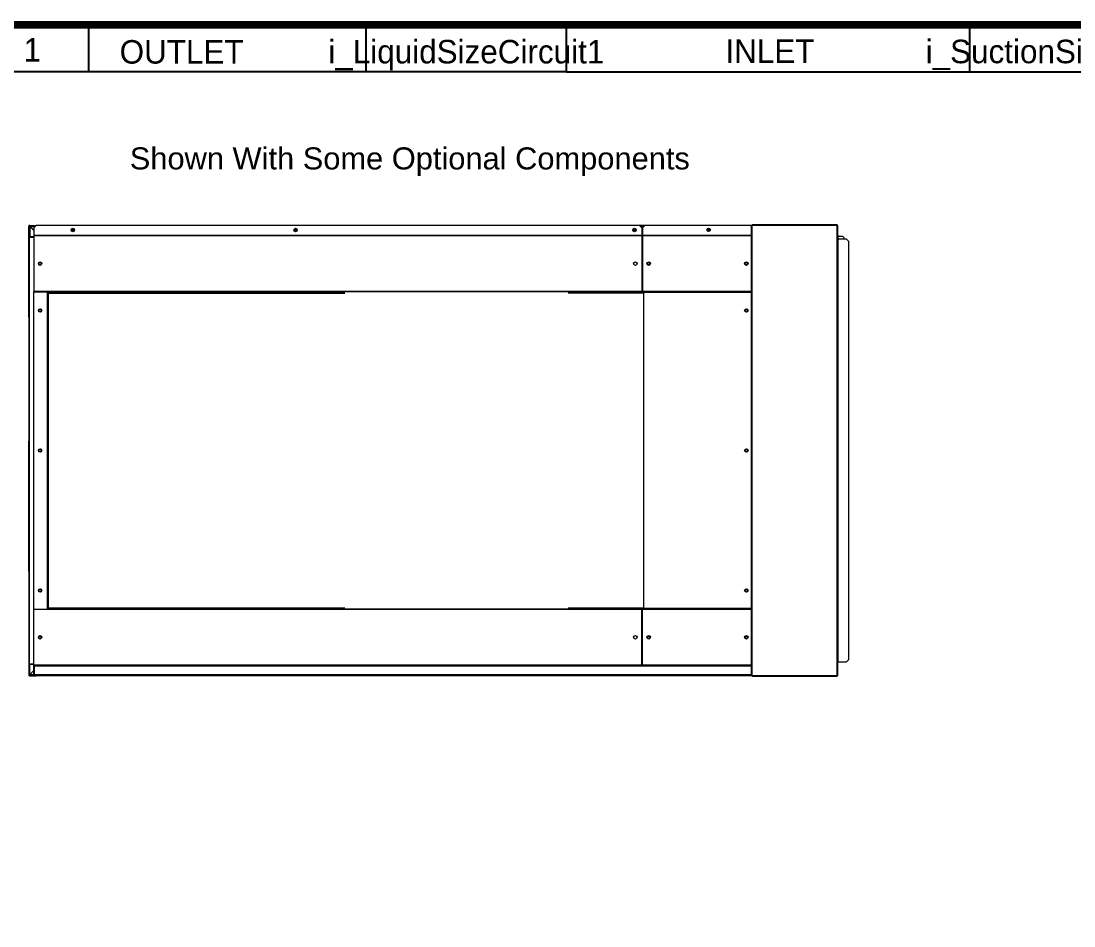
# Model space of a CAD drawing. Header units: inches. Extents: x 1284 to 1617, y -260 to -49.
# Drawn here: x 1395.8 to 1509.3, y -149.4 to -51.9 of the extents above; entities that cross this region are included whole.
import ezdxf
from ezdxf.enums import TextEntityAlignment as Align

# ---------------------------------------------------------------- set-up
doc = ezdxf.new("R2010")
doc.units = ezdxf.units.IN
doc.header["$MEASUREMENT"] = 0
doc.layers.get('0').update_dxf_attribs({"color": 1})
doc.layers.add('C1RC', color=1, linetype='Continuous')
doc.layers.add('L64', color=1, linetype='Continuous')
doc.styles.add('dimentions', font='arial.ttf')

msp = doc.modelspace()

# ---------------------------------------------------------------- linework, layer by layer
at = {"lineweight": 25, "const_width": 0.81}
msp.add_lwpolyline([(1289.47, -254.81), (1613.47, -254.81), (1613.47, -52.31), (1289.47, -52.31), (1289.47, -254.81)], dxfattribs=at)
at = {"layer": 'C1RC', "lineweight": 25}
for p, q in [((1403.16, -57.38), (1403.16, -52.31)), ((1433.01, -57.38), (1433.01, -52.31)), ((1454.61, -57.38), (1454.61, -52.31)), ((1498.06, -57.38), (1498.06, -52.31)), ((1454.61, -57.38), (1375.8, -57.38)), ((1454.61, -57.38), (1520.34, -57.38))]:
    msp.add_line(p, q, dxfattribs=at)
at = {"layer": 'L64', "linetype": 'Continuous', "lineweight": 15}
for p, q in [((1396.78, -73.92), (1396.67, -73.92)), ((1396.67, -73.92), (1396.67, -74.02)), ((1396.67, -74.02), (1396.78, -74.02)), ((1396.67, -83.81), (1396.67, -74.02)), ((1396.78, -73.92), (1397.46, -73.92)), ((1396.78, -74.02), (1396.78, -73.92)), ((1396.78, -74.02), (1397.21, -74.45)), ((1396.78, -74.02), (1397.35, -74.02)), ((1396.78, -74.02), (1396.78, -74.03)), ((1397.21, -74.46), (1396.78, -74.03)), ((1396.78, -74.03), (1396.78, -75.12)), ((1397.46, -73.92), (1397.21, -74.17)), ((1397.21, -74.17), (1397.21, -74.99)), ((1462.46, -73.92), (1397.46, -73.92)), ((1462.71, -74.17), (1462.46, -73.92)), ((1463.04, -73.92), (1462.46, -73.92)), ((1462.93, -74.02), (1462.56, -74.02)), ((1462.71, -74.17), (1462.71, -74.99)), ((1463.04, -73.92), (1462.79, -74.17)), ((1462.79, -74.17), (1462.79, -74.99)), ((1474.41, -73.92), (1463.04, -73.92)), ((1474.52, -74.02), (1474.41, -73.92)), ((1474.52, -73.92), (1474.41, -73.92)), ((1474.52, -122.42), (1474.52, -73.92)), ((1474.59, -73.92), (1474.52, -73.92)), ((1483.74, -73.84), (1474.59, -73.84)), ((1474.59, -73.84), (1474.59, -73.92)), ((1474.59, -122.42), (1474.59, -73.92)), ((1483.74, -73.92), (1474.59, -73.92)), ((1483.74, -73.92), (1483.74, -73.84)), ((1483.74, -122.42), (1483.74, -73.92)), ((1483.81, -73.92), (1483.74, -73.92)), ((1483.81, -122.42), (1483.81, -73.92)), ((1396.71, -75.36), (1396.72, -75.34)), ((1396.71, -120.98), (1396.71, -75.36)), ((1396.72, -121.17), (1396.72, -75.17)), ((1396.77, -75.17), (1396.72, -75.17)), ((1396.77, -75.12), (1397.21, -75.12)), ((1396.77, -75.17), (1396.77, -75.12)), ((1396.77, -121.17), (1396.77, -75.17)), ((1397.21, -75.17), (1396.77, -75.17)), ((1396.77, -75.17), (1397.21, -75.17)), ((1396.78, -75.17), (1396.78, -75.17)), ((1396.9, -75.17), (1396.9, -75.17)), ((1396.95, -75.12), (1396.96, -75.11)), ((1396.96, -75.11), (1397.21, -75.11)), ((1462.71, -74.99), (1397.21, -74.99)), ((1397.21, -74.99), (1397.21, -75)), ((1462.71, -75), (1397.21, -75)), ((1397.21, -75), (1397.21, -75.04)), ((1462.71, -75.04), (1397.21, -75.04)), ((1397.21, -75.04), (1397.21, -81.04)), ((1462.71, -74.99), (1462.71, -75)), ((1462.71, -75), (1462.71, -75.04)), ((1462.71, -75.04), (1462.71, -81.04)), ((1462.77, -75.11), (1462.71, -75.11)), ((1462.77, -75.11), (1462.77, -75.04)), ((1462.77, -75.04), (1462.79, -75.04)), ((1462.77, -80.92), (1462.77, -75.11)), ((1462.79, -75.11), (1462.77, -75.11)), ((1462.77, -75.11), (1462.79, -75.11)), ((1462.79, -74.99), (1462.79, -75)), ((1474.52, -74.99), (1462.79, -74.99)), ((1474.52, -75), (1462.79, -75)), ((1462.79, -75), (1462.79, -75.04)), ((1462.79, -75.04), (1462.79, -81.04)), ((1474.52, -75.04), (1462.79, -75.04)), ((1483.96, -75.09), (1483.81, -75.09)), ((1483.81, -75.36), (1483.81, -120.98)), ((1483.81, -75.36), (1483.81, -75.36)), ((1483.81, -75.36), (1484.71, -75.36)), ((1483.83, -75.22), (1483.96, -75.09)), ((1483.83, -75.22), (1483.83, -75.36)), ((1483.96, -75.09), (1484.34, -75.09)), ((1484.34, -75.09), (1484.46, -75.22)), ((1484.46, -75.22), (1484.46, -75.36)), ((1484.96, -75.61), (1484.71, -75.36)), ((1484.96, -75.61), (1484.96, -120.73)), ((1462.71, -81.04), (1397.21, -81.04)), ((1397.21, -81.04), (1397.21, -81.09)), ((1397.21, -81.09), (1397.21, -81.09)), ((1397.21, -81.09), (1398.71, -81.09)), ((1397.21, -115.25), (1397.21, -81.09)), ((1398.65, -81.09), (1398.65, -81.09)), ((1398.66, -81.09), (1398.71, -81.09)), ((1461.21, -81.09), (1398.71, -81.09)), ((1398.71, -81.09), (1398.71, -81.09)), ((1398.71, -115.25), (1398.71, -81.09)), ((1398.76, -81.09), (1398.71, -81.09)), ((1398.76, -115.25), (1398.76, -81.09)), ((1461.21, -81.09), (1398.76, -81.09)), ((1398.81, -81.22), (1398.76, -81.22)), ((1398.81, -81.17), (1430.71, -81.17)), ((1398.81, -81.17), (1398.81, -81.21)), ((1398.81, -81.21), (1430.71, -81.21)), ((1398.81, -81.22), (1398.81, -81.21)), ((1398.81, -115.12), (1398.81, -81.22)), ((1398.81, -115.12), (1398.81, -81.22)), ((1398.81, -81.22), (1398.81, -81.22)), ((1430.71, -81.22), (1398.81, -81.22)), ((1398.81, -81.22), (1398.81, -81.22)), ((1473.04, -81.04), (1462.79, -81.04)), ((1473.04, -81.09), (1462.79, -81.09)), ((1462.91, -81.14), (1462.86, -81.14)), ((1473.04, -81.09), (1462.91, -81.09)), ((1462.91, -81.09), (1462.91, -81.14)), ((1462.91, -81.14), (1462.91, -115.2)), ((1474.52, -81.14), (1462.91, -81.14)), ((1464.21, -81.09), (1464.21, -81.09)), ((1472.66, -81.09), (1472.66, -81.09)), ((1472.77, -81.09), (1472.77, -81.09)), ((1473.04, -81.04), (1473.04, -81.04)), ((1474.52, -81.04), (1473.04, -81.04)), ((1473.04, -81.04), (1473.04, -81.09)), ((1473.16, -81.09), (1473.04, -81.09)), ((1473.12, -81.09), (1473.12, -81.04)), ((1473.16, -81.04), (1473.16, -81.09)), ((1396.67, -83.81), (1396.71, -83.81)), ((1396.67, -83.81), (1396.67, -98.17)), ((1396.67, -111.17), (1396.67, -97.17)), ((1396.67, -97.17), (1396.71, -97.17)), ((1396.71, -111.17), (1396.67, -111.17)), ((1396.67, -111.17), (1396.67, -112.52)), ((1396.67, -112.52), (1396.67, -122.31)), ((1396.67, -112.52), (1396.71, -112.52)), ((1397.21, -115.29), (1397.21, -115.25)), ((1397.21, -115.25), (1397.21, -115.25)), ((1397.21, -115.25), (1398.71, -115.25)), ((1462.71, -115.29), (1397.21, -115.29)), ((1397.21, -121.29), (1397.21, -115.29)), ((1398.65, -115.25), (1398.65, -115.25)), ((1398.66, -115.25), (1398.71, -115.25)), ((1461.21, -115.25), (1398.71, -115.25)), ((1398.71, -115.25), (1398.71, -115.25)), ((1398.71, -115.25), (1398.76, -115.25)), ((1398.81, -115.12), (1398.76, -115.12)), ((1461.21, -115.24), (1398.76, -115.24)), ((1398.81, -115.17), (1398.81, -115.12)), ((1398.81, -115.12), (1430.71, -115.12)), ((1398.81, -115.12), (1398.81, -115.12)), ((1398.81, -115.12), (1430.71, -115.12)), ((1398.81, -115.12), (1398.81, -115.12)), ((1398.81, -115.12), (1398.81, -115.12)), ((1398.81, -115.17), (1430.71, -115.17)), ((1462.71, -121.29), (1462.71, -115.29)), ((1462.77, -121.23), (1462.77, -115.42)), ((1473.04, -115.25), (1462.79, -115.25)), ((1473.04, -115.29), (1462.79, -115.29)), ((1462.79, -121.29), (1462.79, -115.29)), ((1462.86, -115.2), (1462.91, -115.2)), ((1462.91, -115.2), (1462.91, -115.25)), ((1474.52, -115.2), (1462.91, -115.2)), ((1473.04, -115.25), (1462.91, -115.25)), ((1464.21, -115.25), (1464.21, -115.25)), ((1472.66, -115.25), (1472.66, -115.25)), ((1472.77, -115.25), (1472.77, -115.25)), ((1473.04, -115.29), (1473.04, -115.25)), ((1473.16, -115.25), (1473.04, -115.25)), ((1473.04, -115.3), (1473.04, -115.29)), ((1474.52, -115.3), (1473.04, -115.3)), ((1473.12, -115.3), (1473.12, -115.25)), ((1473.16, -115.25), (1473.16, -115.3)), ((1396.72, -120.99), (1396.71, -120.98)), ((1396.77, -121.17), (1396.72, -121.17)), ((1397.21, -121.17), (1396.77, -121.17)), ((1397.21, -121.17), (1396.77, -121.17)), ((1396.77, -121.17), (1396.77, -121.22)), ((1397.21, -121.22), (1396.77, -121.22)), ((1396.78, -121.17), (1396.78, -121.17)), ((1396.78, -122.31), (1396.78, -121.22)), ((1396.9, -121.17), (1396.9, -121.17)), ((1396.96, -121.23), (1396.95, -121.22)), ((1397.21, -121.23), (1396.96, -121.23)), ((1462.71, -121.29), (1397.21, -121.29)), ((1397.21, -121.34), (1397.21, -121.29)), ((1462.71, -121.34), (1397.21, -121.34)), ((1397.21, -121.34), (1397.21, -121.34)), ((1397.21, -121.4), (1397.21, -121.34)), ((1397.26, -121.34), (1397.21, -121.34)), ((1397.26, -121.34), (1397.26, -121.39)), ((1462.71, -121.23), (1462.77, -121.23)), ((1462.71, -121.34), (1462.71, -121.29)), ((1462.79, -121.34), (1462.71, -121.34)), ((1462.77, -121.23), (1462.79, -121.23)), ((1462.79, -121.23), (1462.77, -121.23)), ((1462.77, -121.29), (1462.77, -121.23)), ((1462.79, -121.29), (1462.77, -121.29)), ((1462.79, -121.34), (1462.79, -121.29)), ((1474.52, -121.29), (1462.79, -121.29)), ((1474.52, -121.34), (1462.79, -121.34)), ((1483.81, -120.98), (1483.81, -120.98)), ((1484.71, -120.98), (1483.81, -120.98)), ((1484.71, -120.98), (1484.96, -120.73)), ((1396.67, -122.31), (1396.78, -122.31)), ((1396.67, -122.31), (1396.67, -122.42)), ((1396.78, -122.42), (1396.67, -122.42)), ((1396.78, -122.31), (1397.21, -121.88)), ((1397.21, -121.88), (1396.78, -122.31)), ((1396.78, -122.31), (1396.78, -122.42)), ((1396.78, -122.31), (1397.21, -122.31)), ((1396.78, -122.31), (1396.78, -122.31)), ((1396.78, -122.42), (1397.46, -122.42)), ((1397.21, -121.4), (1397.26, -121.4)), ((1397.21, -122.34), (1397.21, -121.4)), ((1397.26, -122.34), (1397.21, -122.34)), ((1474.52, -121.39), (1397.26, -121.39)), ((1397.26, -121.39), (1397.26, -121.39)), ((1397.26, -121.39), (1397.26, -122.34)), ((1474.52, -121.39), (1397.26, -121.39)), ((1397.26, -122.34), (1397.26, -121.4)), ((1397.26, -122.22), (1397.26, -122.22)), ((1397.26, -122.31), (1397.26, -122.31)), ((1397.26, -122.34), (1397.26, -122.39)), ((1474.52, -122.34), (1397.26, -122.34)), ((1474.52, -122.39), (1397.26, -122.39)), ((1397.46, -122.42), (1397.43, -122.39)), ((1462.46, -122.42), (1397.46, -122.42)), ((1462.49, -122.39), (1462.46, -122.42)), ((1463.04, -122.42), (1462.46, -122.42)), ((1463.04, -122.42), (1463.01, -122.39)), ((1474.41, -122.42), (1463.04, -122.42)), ((1474.44, -122.39), (1474.41, -122.42)), ((1474.52, -122.42), (1474.41, -122.42)), ((1474.59, -122.42), (1474.52, -122.42)), ((1483.74, -122.42), (1474.59, -122.42)), ((1474.59, -122.42), (1474.59, -122.49)), ((1483.81, -122.42), (1483.74, -122.42)), ((1483.74, -122.49), (1483.74, -122.42)), ((1474.59, -122.49), (1483.74, -122.49))]:
    msp.add_line(p, q, dxfattribs=at)
at = {"layer": 'L64'}
for p, q in [((1454.77, -81.14), (1462.86, -81.14)), ((1462.79, -81.09), (1461.21, -81.09)), ((1462.86, -115.2), (1454.77, -115.2)), ((1462.79, -115.25), (1461.21, -115.25))]:
    msp.add_line(p, q, dxfattribs=at)
at = {"layer": 'L64', "linetype": 'Continuous', "lineweight": 15, "flags": 128}
for points in [[(1401.42, -74.45), (1401.36, -74.46), (1401.31, -74.48)], [(1401.53, -74.48), (1401.48, -74.46), (1401.42, -74.45)], [(1425.42, -74.45), (1425.36, -74.46), (1425.31, -74.48)], [(1425.53, -74.48), (1425.48, -74.46), (1425.42, -74.45)], [(1461.8, -74.48), (1461.86, -74.46), (1461.91, -74.45)], [(1461.91, -74.51), (1461.87, -74.52), (1461.85, -74.53)], [(1461.91, -74.45), (1461.97, -74.46), (1462.02, -74.48)], [(1461.98, -74.53), (1461.96, -74.52), (1461.91, -74.51)], [(1469.8, -74.48), (1469.86, -74.46), (1469.91, -74.45)], [(1469.91, -74.5), (1469.87, -74.5), (1469.84, -74.52)], [(1469.91, -74.45), (1469.97, -74.46), (1470.02, -74.48)], [(1469.99, -74.52), (1469.96, -74.5), (1469.91, -74.5)]]:
    msp.add_lwpolyline(points, dxfattribs=at)
at = {"layer": 'L64', "linetype": 'Continuous', "lineweight": 15}
for centre, radius in [((1401.42, -74.42), 0.188), ((1401.42, -74.42), 0.125), ((1425.42, -74.42), 0.188), ((1425.42, -74.42), 0.125), ((1461.92, -74.42), 0.188), ((1461.91, -74.42), 0.125), ((1469.91, -74.4), 0.188), ((1469.91, -74.42), 0.125), ((1397.9, -78.04), 0.188), ((1397.9, -78.04), 0.125), ((1462.02, -78.04), 0.188), ((1463.46, -78.04), 0.188), ((1463.46, -78.04), 0.125), ((1473.98, -78.04), 0.188), ((1473.98, -78.04), 0.125), ((1397.9, -83.09), 0.188), ((1397.9, -83.09), 0.125), ((1473.98, -83.09), 0.188), ((1473.98, -83.09), 0.125), ((1397.9, -98.17), 0.188), ((1397.9, -98.17), 0.125), ((1473.98, -98.17), 0.188), ((1473.98, -98.17), 0.125), ((1397.9, -113.25), 0.188), ((1397.9, -113.25), 0.125), ((1473.98, -113.25), 0.188), ((1473.98, -113.25), 0.125), ((1397.9, -118.29), 0.188), ((1397.9, -118.29), 0.125), ((1462.02, -118.29), 0.188), ((1463.46, -118.29), 0.188), ((1463.46, -118.29), 0.125), ((1473.98, -118.29), 0.188), ((1473.98, -118.29), 0.125)]:
    msp.add_circle(centre, radius, dxfattribs=at)
for centre, radius, start, end in [((1396.78, -74.02), 0.106, 90, 180), ((1396.78, -74.02), 0.001, 90, 180), ((1401.42, -74.67), 0.171, 62.8664, 117.1336), ((1425.42, -74.67), 0.156, 65.8531, 114.1469), ((1396.77, -75.17), 0.0488, 90, 180), ((1396.77, -75.17), 0.001, 90, 180), ((1462.77, -75.11), 0.0635, 90, 180), ((1462.77, -75.11), 0.001, 90, 180), ((1396.78, -83.81), 0.106, 180, 229.7718), ((1396.78, -112.52), 0.106, 130.2282, 180), ((1396.77, -121.17), 0.0488, 180, 270), ((1396.77, -121.17), 0.001, 180, 270), ((1462.77, -121.23), 0.0635, 180, 270), ((1462.77, -121.23), 0.001, 180, 270), ((1396.78, -122.31), 0.106, 180, 270), ((1396.78, -122.31), 0.001, 180, 270), ((1397.26, -122.34), 0.0488, 180, 270), ((1397.26, -122.34), 0.001, 180, 270)]:
    msp.add_arc(centre, radius, start, end, dxfattribs=at)
for points, knots in [([(1396.78, -74.03), (1396.76, -74.03), (1396.74, -74.02), (1396.7, -74.02), (1396.68, -74.02), (1396.67, -74.02), (1396.67, -74.02)], [0, 0, 0, 0, 0.249989, 0.499993, 0.749997, 1, 1, 1, 1]), ([(1396.78, -73.92), (1396.78, -73.92), (1396.78, -73.92), (1396.78, -73.95), (1396.78, -73.98), (1396.78, -74.01), (1396.78, -74.02)], [0, 0, 0, 0, 0.249999, 0.500009, 0.749998, 1, 1, 1, 1]), ([(1396.78, -122.31), (1396.76, -122.31), (1396.74, -122.31), (1396.7, -122.31), (1396.68, -122.31), (1396.67, -122.31), (1396.67, -122.31)], [0, 0, 0, 0, 0.249989, 0.499993, 0.749997, 1, 1, 1, 1]), ([(1396.78, -122.42), (1396.78, -122.42), (1396.78, -122.41), (1396.78, -122.39), (1396.78, -122.35), (1396.78, -122.33), (1396.78, -122.31)], [0, 0, 0, 0, 0.249999, 0.500009, 0.749998, 1, 1, 1, 1])]:
    msp.add_open_spline(points, degree=3, knots=knots, dxfattribs=at)

# ---------------------------------------------------------------- texts
at = {"lineweight": 25, "style": 'dimentions'}
msp.add_text('Shown With Some Optional Components', height=2.376, dxfattribs=at).set_placement((1407.56, -67.89))
at = {"layer": 'C1RC', "lineweight": 25}
for s, height, p in [('CIRCUIT 1', 2.531, (1389.72, -56.28)), ('i_LiquidSizeCircuit1', 2.5312, (1443.81, -56.47)), ('INLET', 2.531, (1476.51, -56.42)), ('i_SuctionSizeCircuit1', 2.5312, (1509.28, -56.45))]:
    msp.add_text(s, height=height, dxfattribs=at).set_placement(p, align=Align.CENTER)
msp.add_text('OUTLET', height=2.531, dxfattribs=at).set_placement((1406.47, -57.25), align=Align.BOTTOM_LEFT)

doc.saveas('drawing.dxf')
